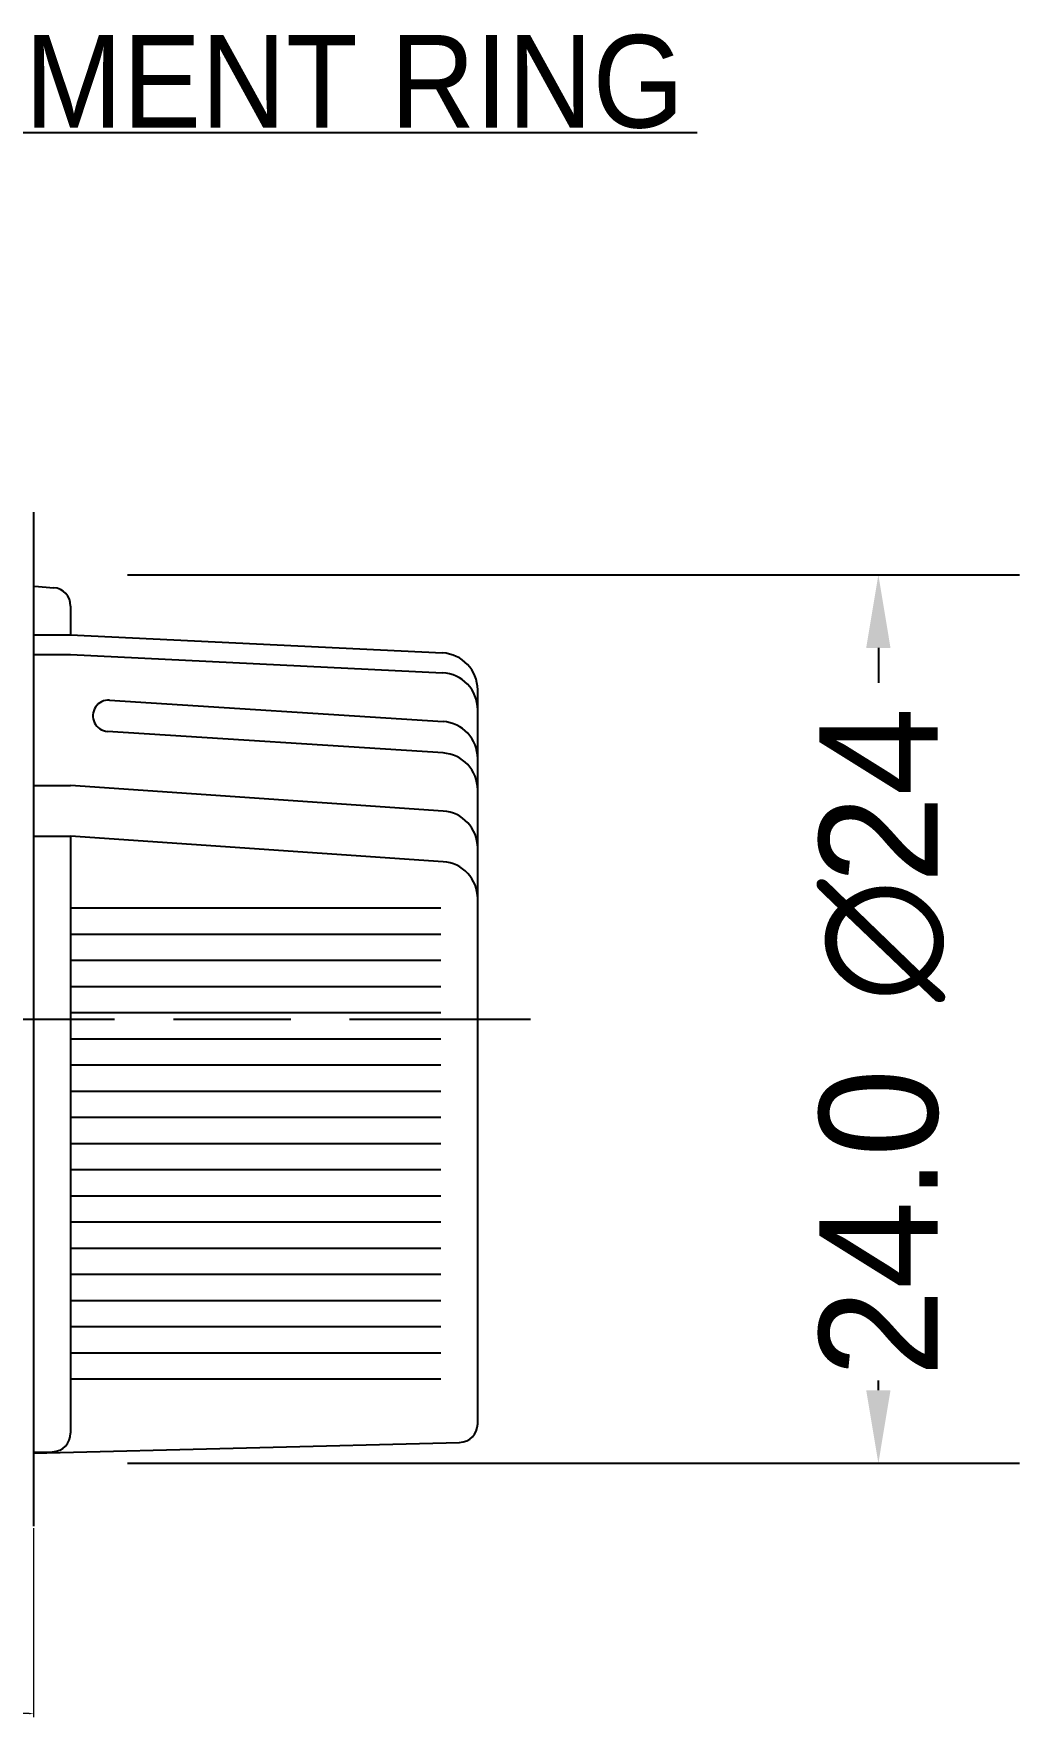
# Model space of a CAD drawing. Extents: x -297 to -4, y 12 to 197.
# Drawn here: x -98 to -71.36, y 60.14 to 105.62 of the extents above; entities that cross this region are included whole.
import ezdxf
from ezdxf.enums import TextEntityAlignment as Align

# ---------------------------------------------------------------- set-up
doc = ezdxf.new("R2010")
doc.units = 0
doc.header["$MEASUREMENT"] = 0
doc.linetypes.add('CENTERLINE', pattern=[25.4, 19.05, -1.5875, 3.175, -1.5875])
doc.linetypes.add('SOLID', pattern=[0])
doc.layers.get('0').update_dxf_attribs({"linetype": 'CONTINUOUS'})
doc.layers.get('DEFPOINTS').update_dxf_attribs({"linetype": 'CONTINUOUS'})
doc.layers.add('AM_5', color=3, linetype='CONTINUOUS', lineweight=15)
for name, color, linetype in [('DIMENSIONS', 5, 'CONTINUOUS'), ('LAYER1$C$L1', 3, 'SOLID'), ('LAYER3$C$L3', 3, 'SOLID'), ('LAYER8$C$L8', 32, 'SOLID')]:
    doc.layers.add(name, color=color, linetype=linetype)
doc.dimstyles.new('AM_ANSI$0', dxfattribs={"dimtxt": 0.12, "dimasz": 0.12, "dimexe": 0.1, "dimexo": 0.05, "dimgap": 0.06, "dimtad": 0, "dimtih": 1, "dimtoh": 1, "dimdec": 4, "dimzin": 7, "dimdsep": 46, "dimtxsty": 'Standard', "dimcen": 0, "dimclrd": 256, "dimclre": 256, "dimclrt": 2, "dimadec": 0, "dimazin": 2, "dimtp": 0.1, "dimtm": 0.1, "dimtfac": 0.71, "dimtdec": 4, "dimtofl": 0, "dimtmove": 0, "dimatfit": 3, "dimfxl": 1, "dimtolj": 1, "dimtzin": 7, "dimlwd": -1, "dimlwe": -1, "dimarcsym": 1})
doc.dimstyles.get("Standard").update_dxf_attribs({"dimtxt": 0.18, "dimasz": 0.18, "dimexe": 0.18, "dimexo": 0.0625, "dimgap": 0.09, "dimtad": 0, "dimtih": 1, "dimtoh": 1, "dimdec": 3, "dimzin": 0, "dimdsep": 46, "dimtxsty": 'Standard', "dimcen": 0.09, "dimadec": 0, "dimazin": 0, "dimtfac": 1, "dimtdec": 3, "dimtofl": 0, "dimtmove": 2, "dimatfit": 3, "dimfxl": 1, "dimtolj": 1, "dimtzin": 0, "dimarcsym": 0})

# ---------------------------------------------------------------- blocks, each defined once
blk = doc.blocks.new('*U15')
at = {"color": 0}
for s, p in [('24', (-73.571, 82.662)), ('∅', (-73.571, 79.462)), ('24.0', (-73.571, 69.328))]:
    blk.add_text(s, height=3.2, rotation=90, dxfattribs=at).set_placement(p)
blk = doc.blocks.new('*D14')
at = {"layer": 'DEFPOINTS', "color": 0}
for p in [(-98, 91.001), (-75.171, 91.001), (-98, 67)]:
    blk.add_point(p, dxfattribs=at)
at = {"layer": 'DIMENSIONS', "color": 0}
for p, q in [((-95.46, 91.001), (-71.361, 91.001)), ((-75.171, 89.028), (-75.171, 88.085)), ((-75.171, 68.973), (-75.171, 69.238)), ((-95.46, 67), (-71.361, 67))]:
    blk.add_line(p, q, dxfattribs=at)
for points in [[(-75.5, 89.028), (-74.843, 89.028), (-75.171, 91.001)], [(-75.5, 68.973), (-74.843, 68.973), (-75.171, 67)]]:
    blk.add_solid(points, dxfattribs=at)
blk.add_blockref('*U15', (0, 0))
blk = doc.blocks.new('*D33')
at = {"layer": 'AM_5', "linetype": 'ByBlock'}
for p, q in [((-98, 65.25), (-98, 60.137)), ((-105, 64.9), (-105, 60.137)), ((-104.88, 60.237), (-101.82, 60.237)), ((-98.12, 60.237), (-101.18, 60.237))]:
    blk.add_line(p, q, dxfattribs=at)
at = {"layer": 'AM_5'}
for points in [[(-104.88, 60.257), (-104.88, 60.217), (-105, 60.237)], [(-98.12, 60.257), (-98.12, 60.217), (-98, 60.237)]]:
    blk.add_solid(points, dxfattribs=at)
at = {"layer": 'DEFPOINTS', "color": 0}
for p in [(-98, 65.3), (-105, 64.95), (-98, 60.237)]:
    blk.add_point(p, dxfattribs=at)
at = {"layer": 'AM_5', "color": 2, "insert": (-101.5, 60.237), "char_height": 0.12, "attachment_point": 5}
blk.add_mtext('\\A1;7.0000', dxfattribs=at)

msp = doc.modelspace()

# ---------------------------------------------------------------- linework, layer by layer
at = {"layer": 'LAYER1$C$L1', "color": 3}
for p, q in [((-110.9707, 102.94901), (-80.07071, 102.94901)), ((-98, 92.69998), (-98, 78.99998)), ((-97.97512, 90.69895), (-97.45847, 90.6559)), ((-97.00002, 90.15761), (-97.00002, 89.38376)), ((-98, 89.38376), (-97.00002, 89.38376)), ((-97, 89.38376), (-86.95117, 88.8924)), ((-98, 88.84984), (-97.00002, 88.84984)), ((-97, 88.84985), (-86.95117, 88.35849)), ((-86.00002, 68.06383), (-86.00002, 87.8936)), ((-95.94937, 87.61887), (-86.93577, 87.03862)), ((-86.93578, 86.19005), (-96.00379, 86.7738)), ((-98, 85.31433), (-97.00002, 85.31433)), ((-86.93134, 84.62127), (-97.00001, 85.31433)), ((-98, 83.94623), (-97.00002, 83.94623)), ((-97.00002, 83.94623), (-97.00002, 67.81256)), ((-86.93135, 83.25318), (-97.00001, 83.94623)), ((-97.00002, 82.00516), (-87.00002, 82.00516)), ((-97.00002, 81.29805), (-87.00002, 81.29805)), ((-97.00002, 80.59094), (-87.00002, 80.59094)), ((-97.00002, 79.88383), (-87.00002, 79.88383)), ((-97.00002, 79.17673), (-87.00002, 79.17673)), ((-98, 78.99998), (-98, 65.29997)), ((-97.00002, 78.46962), (-87.00002, 78.46962)), ((-97.00002, 77.76251), (-87.00002, 77.76251)), ((-97.00002, 77.0554), (-87.00002, 77.0554)), ((-97.00002, 76.3483), (-87.00002, 76.3483)), ((-97.00002, 75.64122), (-87.00002, 75.64122)), ((-97.00002, 74.93411), (-87.00002, 74.93411)), ((-97.00002, 74.22701), (-87.00002, 74.22701)), ((-97.00002, 73.5199), (-87.00002, 73.5199)), ((-97.00002, 72.81279), (-87.00002, 72.81279)), ((-97.00002, 72.10568), (-87.00002, 72.10568)), ((-97.00002, 71.39859), (-87.00002, 71.39859)), ((-97.00002, 70.69148), (-87.00002, 70.69148)), ((-97.00002, 69.98438), (-87.00002, 69.98438)), ((-97.00002, 69.27727), (-87.00002, 69.27727)), ((-98, 67.27617), (-86.48752, 67.56398)), ((-97.96757, 67.30072), (-97.48751, 67.31272))]:
    msp.add_line(p, q, dxfattribs=at)
for centre, radius, start, end in [((-97.49997, 90.15767), 0.5, 359.999872, 85.236226), ((-87.00002, 87.8936), 1, 0, 87.200588), ((-87.00002, 87.35968), 1, 0, 87.200588), ((-95.97658, 87.19633), 0.42341, 86.316652, 266.316671), ((-87.00002, 86.0407), 1, 0, 86.316652), ((-87.00002, 85.19212), 1, 0, 86.316652), ((-87.00002, 83.62364), 1, 0, 86.062351), ((-87.00002, 82.25554), 1, 0, 86.062351), ((-97.50002, 67.81261), 0.5, 271.432227, 0.000091), ((-86.50002, 68.06383), 0.5, 271.432117, 0)]:
    msp.add_arc(centre, radius, start, end, dxfattribs=at)
at = {"layer": 'LAYER3$C$L3', "color": 3, "linetype": 'CENTERLINE'}
msp.add_line((-165.66118, 78.99998), (-84.57201, 78.99998), dxfattribs=at)

# ---------------------------------------------------------------- texts
at = {"layer": 'LAYER8$C$L8', "color": 3, "width": 0.841861}
msp.add_text('ADJUSTMENT RING', height=2.5, dxfattribs=at).set_placement((-110.58996, 103.08603), (-80.42328, 103.08603), align=Align.FIT)

# ---------------------------------------------------------------- dimensions: what is measured, and where the dimension line sits
at = {"layer": 'AM_5'}
dim = msp.add_linear_dim(base=(-98, 60.23679), p1=(-105, 64.94998), p2=(-98, 65.29997), angle=0, dimstyle='AM_ANSI$0', dxfattribs=at)
dim.commit()
dim.dimension.update_dxf_attribs({"geometry": '*D33', "text_midpoint": (-101.5, 60.23679)})
at = {"layer": 'DIMENSIONS'}
dim = msp.add_linear_dim(base=(-75.17137, 91.00102), p1=(-98, 66.99989), p2=(-98, 91.00102), angle=90, text='<>%%c24', dimstyle='Standard', override={"dimtxt": 3.2, "dimasz": 1.972788, "dimexe": 3.81, "dimexo": 2.54, "dimtih": 0, "dimdec": 1, "dimtdec": 1}, dxfattribs=at)
dim.commit()
dim.dimension.update_dxf_attribs({"geometry": '*D14', "text_midpoint": (-75.17137, 78.66181), "dimtype": 129})

doc.saveas('drawing.dxf')
